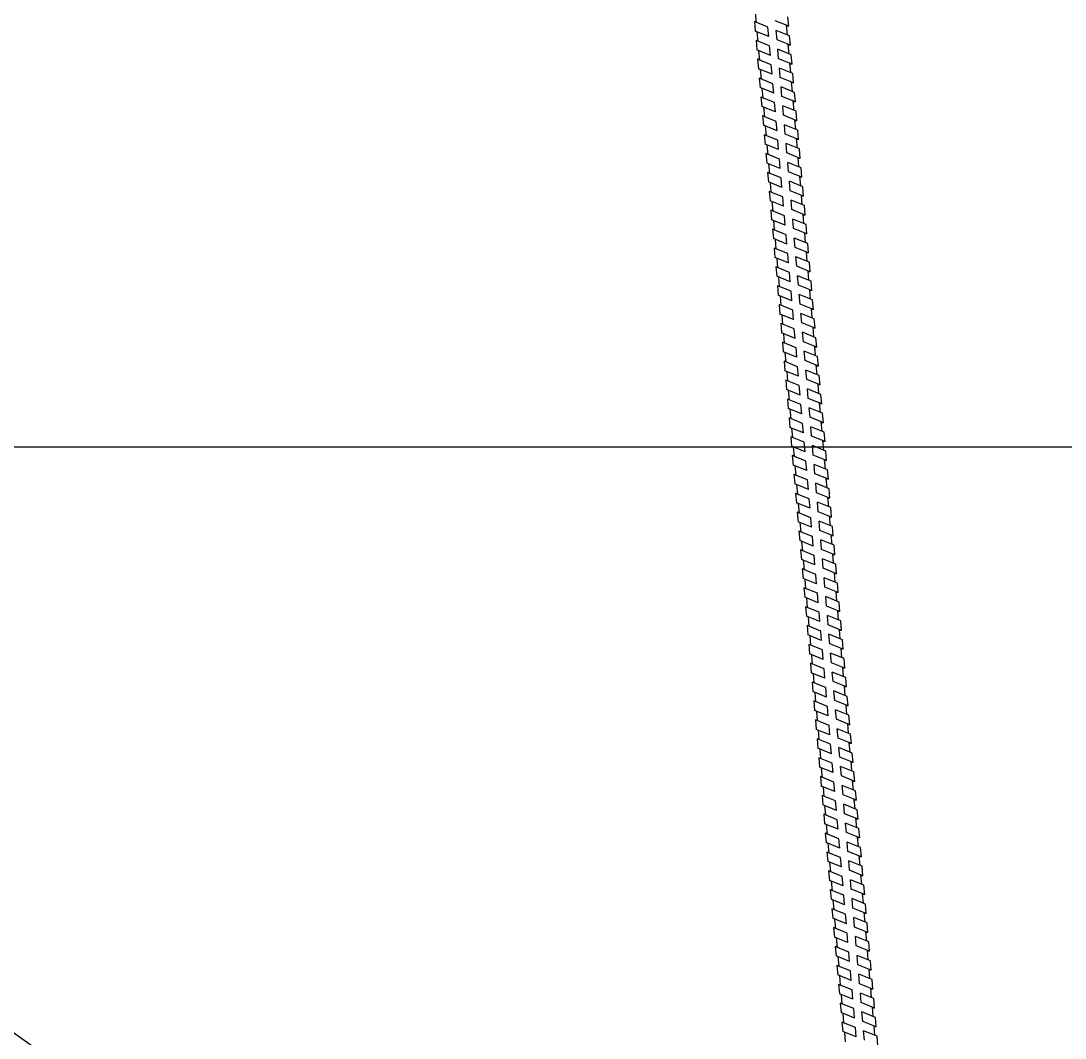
# Model space of a CAD drawing. Header units: millimetres. Extents: x -1985 to 969, y 203 to 500.
# Drawn here: x -1726.86 to -1711.42, y 441.97 to 456.99 of the extents above; entities that cross this region are included whole.
import ezdxf

# ---------------------------------------------------------------- set-up
doc = ezdxf.new("R2010")
doc.units = ezdxf.units.MM
doc.layers.add('надписи', color=7, linetype='Continuous')
doc.layers.add('ШПАЛА', color=7, linetype='Continuous')

msp = doc.modelspace()

# ---------------------------------------------------------------- linework, layer by layer
for p, q in [((-1716.015, 456.985), (-1715.985, 456.987)), ((-1715.814, 456.904), (-1716.015, 456.985)), ((-1715.507, 456.915), (-1715.705, 456.994)), ((-1715.507, 456.915), (-1715.536, 456.912)), ((-1715.802, 456.764), (-1716.003, 456.845)), ((-1715.494, 456.775), (-1715.692, 456.855)), ((-1715.99, 456.706), (-1715.96, 456.708)), ((-1715.79, 456.625), (-1715.99, 456.706)), ((-1715.482, 456.635), (-1715.68, 456.715)), ((-1715.482, 456.635), (-1715.512, 456.632)), ((-1715.777, 456.485), (-1715.978, 456.566)), ((-1715.47, 456.495), (-1715.668, 456.575)), ((-1715.966, 456.428), (-1715.936, 456.43)), ((-1715.765, 456.347), (-1715.966, 456.428)), ((-1715.458, 456.356), (-1715.656, 456.436)), ((-1715.446, 456.217), (-1715.644, 456.297)), ((-1715.458, 456.356), (-1715.488, 456.353)), ((-1715.753, 456.207), (-1715.954, 456.288)), ((-1715.942, 456.148), (-1715.912, 456.151)), ((-1715.741, 456.067), (-1715.942, 456.148)), ((-1715.434, 456.078), (-1715.631, 456.158)), ((-1715.729, 455.928), (-1715.929, 456.009)), ((-1715.421, 455.938), (-1715.619, 456.018)), ((-1715.434, 456.078), (-1715.463, 456.075)), ((-1715.917, 455.87), (-1715.887, 455.873)), ((-1715.717, 455.789), (-1715.917, 455.87)), ((-1715.409, 455.799), (-1715.607, 455.879)), ((-1715.704, 455.65), (-1715.905, 455.731)), ((-1715.397, 455.66), (-1715.595, 455.74)), ((-1715.409, 455.799), (-1715.439, 455.796)), ((-1715.893, 455.591), (-1715.863, 455.594)), ((-1715.692, 455.51), (-1715.893, 455.591)), ((-1715.385, 455.52), (-1715.583, 455.6)), ((-1715.68, 455.37), (-1715.881, 455.452)), ((-1715.373, 455.381), (-1715.57, 455.461)), ((-1715.385, 455.52), (-1715.415, 455.518)), ((-1715.869, 455.313), (-1715.839, 455.316)), ((-1715.668, 455.232), (-1715.869, 455.313)), ((-1715.36, 455.241), (-1715.558, 455.321)), ((-1715.36, 455.241), (-1715.39, 455.239)), ((-1715.656, 455.093), (-1715.856, 455.174)), ((-1715.348, 455.103), (-1715.546, 455.183)), ((-1715.844, 455.034), (-1715.814, 455.037)), ((-1715.643, 454.953), (-1715.844, 455.034)), ((-1715.336, 454.963), (-1715.534, 455.043)), ((-1715.336, 454.963), (-1715.366, 454.961)), ((-1715.631, 454.813), (-1715.832, 454.895)), ((-1715.82, 454.755), (-1715.79, 454.758)), ((-1715.619, 454.674), (-1715.82, 454.755)), ((-1715.324, 454.824), (-1715.522, 454.904)), ((-1715.312, 454.684), (-1715.509, 454.764)), ((-1715.607, 454.534), (-1715.807, 454.615)), ((-1715.299, 454.545), (-1715.497, 454.625)), ((-1715.312, 454.684), (-1715.341, 454.682)), ((-1715.795, 454.476), (-1715.765, 454.478)), ((-1715.595, 454.395), (-1715.795, 454.476)), ((-1715.287, 454.405), (-1715.485, 454.485)), ((-1715.582, 454.255), (-1715.783, 454.336)), ((-1715.275, 454.266), (-1715.473, 454.346)), ((-1715.287, 454.405), (-1715.317, 454.403)), ((-1715.771, 454.196), (-1715.741, 454.199)), ((-1715.57, 454.115), (-1715.771, 454.196)), ((-1715.263, 454.126), (-1715.461, 454.206)), ((-1715.558, 453.976), (-1715.759, 454.057)), ((-1715.251, 453.986), (-1715.448, 454.066)), ((-1715.263, 454.126), (-1715.293, 454.123)), ((-1715.746, 453.917), (-1715.716, 453.92)), ((-1715.546, 453.836), (-1715.746, 453.917)), ((-1715.238, 453.847), (-1715.436, 453.927)), ((-1715.238, 453.847), (-1715.268, 453.844)), ((-1715.533, 453.697), (-1715.734, 453.778)), ((-1715.226, 453.707), (-1715.424, 453.787)), ((-1715.722, 453.639), (-1715.692, 453.642)), ((-1715.521, 453.558), (-1715.722, 453.639)), ((-1715.214, 453.568), (-1715.412, 453.647)), ((-1715.214, 453.568), (-1715.244, 453.565)), ((-1715.509, 453.419), (-1715.71, 453.5)), ((-1715.202, 453.429), (-1715.4, 453.509)), ((-1715.19, 453.289), (-1715.387, 453.369)), ((-1715.698, 453.36), (-1715.668, 453.363)), ((-1715.497, 453.279), (-1715.698, 453.36)), ((-1715.485, 453.139), (-1715.685, 453.221)), ((-1715.177, 453.15), (-1715.375, 453.23)), ((-1715.19, 453.289), (-1715.219, 453.287)), ((-1715.673, 453.082), (-1715.643, 453.084)), ((-1715.473, 453.001), (-1715.673, 453.082)), ((-1715.165, 453.01), (-1715.363, 453.09)), ((-1715.46, 452.861), (-1715.661, 452.942)), ((-1715.153, 452.872), (-1715.351, 452.951)), ((-1715.165, 453.01), (-1715.195, 453.008)), ((-1715.649, 452.803), (-1715.619, 452.805)), ((-1715.448, 452.722), (-1715.649, 452.803)), ((-1715.141, 452.732), (-1715.339, 452.812)), ((-1715.436, 452.582), (-1715.637, 452.663)), ((-1715.129, 452.592), (-1715.326, 452.672)), ((-1715.141, 452.732), (-1715.171, 452.729)), ((-1715.625, 452.525), (-1715.595, 452.527)), ((-1715.424, 452.444), (-1715.625, 452.525)), ((-1715.116, 452.453), (-1715.314, 452.533)), ((-1715.116, 452.453), (-1715.146, 452.45)), ((-1715.412, 452.304), (-1715.612, 452.385)), ((-1715.104, 452.314), (-1715.302, 452.394)), ((-1715.6, 452.246), (-1715.57, 452.248)), ((-1715.399, 452.164), (-1715.6, 452.246)), ((-1715.092, 452.175), (-1715.29, 452.255)), ((-1715.092, 452.175), (-1715.122, 452.172)), ((-1715.387, 452.025), (-1715.588, 452.106)), ((-1715.08, 452.035), (-1715.278, 452.115)), ((-1715.068, 451.896), (-1715.266, 451.976)), ((-1715.576, 451.966), (-1715.546, 451.969)), ((-1715.375, 451.885), (-1715.576, 451.966)), ((-1715.363, 451.746), (-1715.564, 451.827)), ((-1715.055, 451.756), (-1715.253, 451.836)), ((-1715.068, 451.896), (-1715.097, 451.893)), ((-1715.551, 451.687), (-1715.521, 451.69)), ((-1715.351, 451.606), (-1715.551, 451.687)), ((-1715.043, 451.617), (-1715.241, 451.697)), ((-1715.338, 451.467), (-1715.539, 451.548)), ((-1715.031, 451.477), (-1715.229, 451.557)), ((-1715.043, 451.617), (-1715.073, 451.614)), ((-1715.527, 451.408), (-1715.497, 451.41)), ((-1715.326, 451.327), (-1715.527, 451.408)), ((-1715.019, 451.338), (-1715.217, 451.418)), ((-1715.314, 451.187), (-1715.515, 451.268)), ((-1715.007, 451.198), (-1715.204, 451.278)), ((-1715.019, 451.338), (-1715.049, 451.335)), ((-1715.502, 451.129), (-1715.472, 451.131)), ((-1715.302, 451.048), (-1715.502, 451.129)), ((-1714.994, 451.058), (-1715.192, 451.138)), ((-1714.994, 451.058), (-1715.024, 451.056)), ((-1715.29, 450.908), (-1715.49, 450.989)), ((-1714.982, 450.919), (-1715.18, 450.998)), ((-1715.478, 450.851), (-1715.448, 450.853)), ((-1715.277, 450.77), (-1715.478, 450.851)), ((-1714.97, 450.779), (-1715.168, 450.859)), ((-1714.97, 450.779), (-1715, 450.776)), ((-1715.265, 450.63), (-1715.466, 450.711)), ((-1714.958, 450.64), (-1715.156, 450.72)), ((-1715.454, 450.572), (-1715.424, 450.574)), ((-1715.253, 450.49), (-1715.454, 450.572)), ((-1715.241, 450.351), (-1715.441, 450.432)), ((-1714.946, 450.501), (-1715.143, 450.581)), ((-1714.933, 450.361), (-1715.131, 450.441)), ((-1714.946, 450.501), (-1714.975, 450.498)), ((-1715.429, 450.293), (-1715.399, 450.296)), ((-1715.229, 450.212), (-1715.429, 450.293)), ((-1714.921, 450.222), (-1715.119, 450.302)), ((-1715.216, 450.073), (-1715.417, 450.154)), ((-1714.909, 450.083), (-1715.107, 450.163)), ((-1714.921, 450.222), (-1714.951, 450.219)), ((-1715.405, 450.014), (-1715.375, 450.017)), ((-1715.204, 449.933), (-1715.405, 450.014)), ((-1714.897, 449.944), (-1715.095, 450.024)), ((-1715.192, 449.794), (-1715.393, 449.875)), ((-1714.885, 449.804), (-1715.083, 449.884)), ((-1714.897, 449.944), (-1714.927, 449.941)), ((-1715.381, 449.736), (-1715.351, 449.739)), ((-1715.18, 449.655), (-1715.381, 449.736)), ((-1714.872, 449.664), (-1715.07, 449.744)), ((-1714.872, 449.664), (-1714.902, 449.662)), ((-1715.168, 449.515), (-1715.368, 449.596)), ((-1714.86, 449.526), (-1715.058, 449.606)), ((-1715.356, 449.457), (-1715.326, 449.459)), ((-1715.155, 449.376), (-1715.356, 449.457)), ((-1714.848, 449.386), (-1715.046, 449.466)), ((-1714.848, 449.386), (-1714.878, 449.384)), ((-1715.143, 449.236), (-1715.344, 449.317)), ((-1714.836, 449.247), (-1715.034, 449.327)), ((-1715.332, 449.178), (-1715.302, 449.18)), ((-1715.131, 449.097), (-1715.332, 449.178)), ((-1714.824, 449.107), (-1715.022, 449.187)), ((-1714.811, 448.967), (-1715.009, 449.047)), ((-1714.824, 449.107), (-1714.853, 449.104)), ((-1715.119, 448.957), (-1715.32, 449.038)), ((-1715.307, 448.899), (-1715.277, 448.901)), ((-1715.107, 448.817), (-1715.307, 448.899)), ((-1714.799, 448.828), (-1714.997, 448.908)), ((-1715.094, 448.678), (-1715.295, 448.759)), ((-1714.787, 448.688), (-1714.985, 448.768)), ((-1714.799, 448.828), (-1714.829, 448.825)), ((-1715.283, 448.619), (-1715.253, 448.622)), ((-1715.082, 448.538), (-1715.283, 448.619)), ((-1714.775, 448.549), (-1714.973, 448.629)), ((-1715.07, 448.399), (-1715.271, 448.48)), ((-1714.763, 448.409), (-1714.96, 448.489)), ((-1714.775, 448.549), (-1714.805, 448.546)), ((-1715.258, 448.34), (-1715.228, 448.343)), ((-1715.058, 448.259), (-1715.258, 448.34)), ((-1714.75, 448.269), (-1714.948, 448.349)), ((-1714.75, 448.269), (-1714.78, 448.267)), ((-1715.046, 448.119), (-1715.246, 448.201)), ((-1714.738, 448.13), (-1714.936, 448.21)), ((-1715.234, 448.062), (-1715.204, 448.065)), ((-1715.033, 447.981), (-1715.234, 448.062)), ((-1714.726, 447.99), (-1714.924, 448.07)), ((-1714.726, 447.99), (-1714.756, 447.988)), ((-1715.021, 447.841), (-1715.222, 447.922)), ((-1714.714, 447.852), (-1714.912, 447.932)), ((-1715.21, 447.783), (-1715.18, 447.785)), ((-1715.009, 447.702), (-1715.21, 447.783)), ((-1714.702, 447.712), (-1714.9, 447.792)), ((-1714.689, 447.573), (-1714.887, 447.653)), ((-1714.702, 447.712), (-1714.731, 447.71)), ((-1714.997, 447.562), (-1715.198, 447.643)), ((-1715.185, 447.504), (-1715.155, 447.507)), ((-1714.985, 447.423), (-1715.185, 447.504)), ((-1714.677, 447.433), (-1714.875, 447.513)), ((-1714.972, 447.284), (-1715.173, 447.365)), ((-1714.665, 447.294), (-1714.863, 447.374)), ((-1714.677, 447.433), (-1714.707, 447.431)), ((-1715.161, 447.225), (-1715.131, 447.228)), ((-1714.96, 447.144), (-1715.161, 447.225)), ((-1714.653, 447.155), (-1714.851, 447.235)), ((-1714.948, 447.005), (-1715.149, 447.086)), ((-1714.641, 447.015), (-1714.839, 447.095)), ((-1714.653, 447.155), (-1714.683, 447.152)), ((-1715.137, 446.947), (-1715.107, 446.949)), ((-1714.936, 446.866), (-1715.137, 446.947)), ((-1714.628, 446.876), (-1714.826, 446.956)), ((-1714.924, 446.726), (-1715.124, 446.807)), ((-1714.616, 446.737), (-1714.814, 446.816)), ((-1714.628, 446.876), (-1714.658, 446.873)), ((-1715.112, 446.668), (-1715.082, 446.67)), ((-1714.911, 446.587), (-1715.112, 446.668)), ((-1714.604, 446.597), (-1714.802, 446.677)), ((-1714.604, 446.597), (-1714.634, 446.594)), ((-1714.899, 446.447), (-1715.1, 446.528)), ((-1714.592, 446.457), (-1714.79, 446.537)), ((-1715.088, 446.389), (-1715.058, 446.391)), ((-1714.887, 446.307), (-1715.088, 446.389)), ((-1714.58, 446.318), (-1714.778, 446.398)), ((-1714.58, 446.318), (-1714.609, 446.315)), ((-1714.875, 446.168), (-1715.076, 446.249)), ((-1715.063, 446.109), (-1715.033, 446.112)), ((-1714.863, 446.028), (-1715.063, 446.109)), ((-1714.567, 446.178), (-1714.765, 446.258)), ((-1714.555, 446.039), (-1714.753, 446.119)), ((-1714.85, 445.889), (-1715.051, 445.97)), ((-1714.543, 445.899), (-1714.741, 445.979)), ((-1714.555, 446.039), (-1714.585, 446.036)), ((-1715.039, 445.83), (-1715.009, 445.833)), ((-1714.838, 445.749), (-1715.039, 445.83)), ((-1714.531, 445.76), (-1714.729, 445.84)), ((-1714.826, 445.609), (-1715.027, 445.69)), ((-1714.519, 445.62), (-1714.716, 445.7)), ((-1714.531, 445.76), (-1714.561, 445.757)), ((-1715.014, 445.551), (-1714.984, 445.553)), ((-1714.814, 445.47), (-1715.014, 445.551)), ((-1714.506, 445.48), (-1714.704, 445.56)), ((-1714.802, 445.33), (-1715.002, 445.411)), ((-1714.494, 445.341), (-1714.692, 445.421)), ((-1714.506, 445.48), (-1714.536, 445.478)), ((-1714.99, 445.273), (-1714.96, 445.275)), ((-1714.789, 445.192), (-1714.99, 445.273)), ((-1714.482, 445.201), (-1714.68, 445.281)), ((-1714.482, 445.201), (-1714.512, 445.199)), ((-1714.777, 445.052), (-1714.978, 445.133)), ((-1714.47, 445.063), (-1714.668, 445.143)), ((-1714.966, 444.994), (-1714.936, 444.996)), ((-1714.765, 444.913), (-1714.966, 444.994)), ((-1714.458, 444.923), (-1714.655, 445.003)), ((-1714.458, 444.923), (-1714.487, 444.921)), ((-1714.753, 444.773), (-1714.953, 444.854)), ((-1714.445, 444.783), (-1714.643, 444.863)), ((-1714.433, 444.644), (-1714.631, 444.724)), ((-1714.941, 444.715), (-1714.911, 444.718)), ((-1714.741, 444.634), (-1714.941, 444.715)), ((-1714.728, 444.495), (-1714.929, 444.576)), ((-1714.421, 444.505), (-1714.619, 444.585)), ((-1714.433, 444.644), (-1714.463, 444.641)), ((-1714.917, 444.436), (-1714.887, 444.439)), ((-1714.716, 444.355), (-1714.917, 444.436)), ((-1714.409, 444.366), (-1714.607, 444.446)), ((-1714.704, 444.216), (-1714.905, 444.297)), ((-1714.397, 444.226), (-1714.595, 444.306)), ((-1714.409, 444.366), (-1714.439, 444.363)), ((-1714.892, 444.157), (-1714.862, 444.16)), ((-1714.692, 444.076), (-1714.892, 444.157)), ((-1714.384, 444.087), (-1714.582, 444.166)), ((-1714.68, 443.936), (-1714.88, 444.018)), ((-1714.372, 443.947), (-1714.57, 444.027)), ((-1714.384, 444.087), (-1714.414, 444.084)), ((-1714.868, 443.878), (-1714.838, 443.88)), ((-1714.667, 443.797), (-1714.868, 443.878)), ((-1714.36, 443.807), (-1714.558, 443.887)), ((-1714.36, 443.807), (-1714.39, 443.805)), ((-1714.655, 443.657), (-1714.856, 443.738)), ((-1714.348, 443.668), (-1714.546, 443.748)), ((-1714.844, 443.599), (-1714.814, 443.601)), ((-1714.643, 443.518), (-1714.844, 443.599)), ((-1714.336, 443.528), (-1714.533, 443.608)), ((-1714.336, 443.528), (-1714.365, 443.526)), ((-1714.631, 443.378), (-1714.831, 443.459)), ((-1714.323, 443.389), (-1714.521, 443.468)), ((-1714.819, 443.32), (-1714.789, 443.322)), ((-1714.619, 443.238), (-1714.819, 443.32)), ((-1714.606, 443.099), (-1714.807, 443.18)), ((-1714.311, 443.249), (-1714.509, 443.329)), ((-1714.299, 443.109), (-1714.497, 443.189)), ((-1714.311, 443.249), (-1714.341, 443.246)), ((-1714.795, 443.04), (-1714.765, 443.043)), ((-1714.594, 442.959), (-1714.795, 443.04)), ((-1714.287, 442.97), (-1714.485, 443.05)), ((-1714.582, 442.82), (-1714.783, 442.901)), ((-1714.274, 442.83), (-1714.472, 442.91)), ((-1714.287, 442.97), (-1714.316, 442.967)), ((-1714.77, 442.761), (-1714.74, 442.764)), ((-1714.57, 442.68), (-1714.77, 442.761)), ((-1714.262, 442.69), (-1714.46, 442.77)), ((-1714.557, 442.54), (-1714.758, 442.622)), ((-1714.25, 442.551), (-1714.448, 442.631)), ((-1714.262, 442.69), (-1714.292, 442.688)), ((-1714.746, 442.483), (-1714.716, 442.486)), ((-1714.545, 442.402), (-1714.746, 442.483)), ((-1714.238, 442.411), (-1714.436, 442.491)), ((-1714.238, 442.411), (-1714.268, 442.409)), ((-1714.533, 442.262), (-1714.734, 442.344)), ((-1714.226, 442.273), (-1714.424, 442.353)), ((-1714.722, 442.204), (-1714.692, 442.207)), ((-1714.521, 442.123), (-1714.722, 442.204)), ((-1714.214, 442.133), (-1714.411, 442.213)), ((-1714.214, 442.133), (-1714.243, 442.131)), ((-1714.509, 441.983), (-1714.709, 442.064)), ((-1714.201, 441.994), (-1714.399, 442.074))]:
    msp.add_line(p, q)
at = {"color": 0}
for p, q in [((-1716.015, 456.985), (-1716.003, 456.845)), ((-1715.507, 456.915), (-1715.519, 457.054)), ((-1715.482, 456.635), (-1715.494, 456.775)), ((-1715.99, 456.706), (-1715.978, 456.566)), ((-1715.458, 456.356), (-1715.47, 456.495)), ((-1715.966, 456.428), (-1715.954, 456.288)), ((-1715.942, 456.148), (-1715.929, 456.009)), ((-1715.434, 456.078), (-1715.446, 456.217)), ((-1715.917, 455.87), (-1715.905, 455.731)), ((-1715.409, 455.799), (-1715.421, 455.938)), ((-1715.893, 455.591), (-1715.881, 455.452)), ((-1715.385, 455.52), (-1715.397, 455.66)), ((-1715.36, 455.241), (-1715.373, 455.381)), ((-1715.869, 455.313), (-1715.856, 455.174)), ((-1715.336, 454.963), (-1715.348, 455.103)), ((-1715.844, 455.034), (-1715.832, 454.895)), ((-1715.82, 454.755), (-1715.807, 454.615)), ((-1715.312, 454.684), (-1715.324, 454.824)), ((-1715.795, 454.476), (-1715.783, 454.336)), ((-1715.287, 454.405), (-1715.299, 454.545)), ((-1715.771, 454.196), (-1715.759, 454.057)), ((-1715.263, 454.126), (-1715.275, 454.266)), ((-1715.238, 453.847), (-1715.251, 453.986)), ((-1715.746, 453.917), (-1715.734, 453.778)), ((-1715.214, 453.568), (-1715.226, 453.707)), ((-1715.722, 453.639), (-1715.71, 453.5)), ((-1715.19, 453.289), (-1715.202, 453.429)), ((-1715.698, 453.36), (-1715.685, 453.221)), ((-1715.673, 453.082), (-1715.661, 452.942)), ((-1715.165, 453.01), (-1715.177, 453.15)), ((-1715.649, 452.803), (-1715.637, 452.663)), ((-1715.141, 452.732), (-1715.153, 452.872)), ((-1715.116, 452.453), (-1715.129, 452.592)), ((-1715.625, 452.525), (-1715.612, 452.385)), ((-1715.092, 452.175), (-1715.104, 452.314)), ((-1715.6, 452.246), (-1715.588, 452.106)), ((-1715.068, 451.896), (-1715.08, 452.035)), ((-1715.576, 451.966), (-1715.564, 451.827)), ((-1715.551, 451.687), (-1715.539, 451.548)), ((-1715.043, 451.617), (-1715.055, 451.756)), ((-1715.527, 451.408), (-1715.515, 451.268)), ((-1715.019, 451.338), (-1715.031, 451.477)), ((-1715.502, 451.129), (-1715.49, 450.989)), ((-1714.994, 451.058), (-1715.007, 451.198)), ((-1714.97, 450.779), (-1714.982, 450.919)), ((-1715.478, 450.851), (-1715.466, 450.711)), ((-1714.946, 450.501), (-1714.958, 450.64)), ((-1715.454, 450.572), (-1715.441, 450.432)), ((-1715.429, 450.293), (-1715.417, 450.154)), ((-1714.921, 450.222), (-1714.933, 450.361)), ((-1715.405, 450.014), (-1715.393, 449.875)), ((-1714.897, 449.944), (-1714.909, 450.083)), ((-1715.381, 449.736), (-1715.368, 449.596)), ((-1714.872, 449.664), (-1714.885, 449.804)), ((-1714.848, 449.386), (-1714.86, 449.526)), ((-1715.356, 449.457), (-1715.344, 449.317)), ((-1714.824, 449.107), (-1714.836, 449.247)), ((-1715.332, 449.178), (-1715.32, 449.038)), ((-1715.307, 448.899), (-1715.295, 448.759)), ((-1714.799, 448.828), (-1714.811, 448.967)), ((-1715.283, 448.619), (-1715.271, 448.48)), ((-1714.775, 448.549), (-1714.787, 448.688)), ((-1715.258, 448.34), (-1715.246, 448.201)), ((-1714.75, 448.269), (-1714.763, 448.409)), ((-1714.726, 447.99), (-1714.738, 448.13)), ((-1715.234, 448.062), (-1715.222, 447.922)), ((-1714.702, 447.712), (-1714.714, 447.852)), ((-1715.21, 447.783), (-1715.198, 447.643)), ((-1715.185, 447.504), (-1715.173, 447.365)), ((-1714.677, 447.433), (-1714.689, 447.573)), ((-1715.161, 447.225), (-1715.149, 447.086)), ((-1714.653, 447.155), (-1714.665, 447.294)), ((-1715.137, 446.947), (-1715.124, 446.807)), ((-1714.628, 446.876), (-1714.641, 447.015)), ((-1714.604, 446.597), (-1714.616, 446.737)), ((-1715.112, 446.668), (-1715.1, 446.528)), ((-1714.58, 446.318), (-1714.592, 446.457)), ((-1715.088, 446.389), (-1715.076, 446.249)), ((-1715.063, 446.109), (-1715.051, 445.97)), ((-1714.555, 446.039), (-1714.567, 446.178)), ((-1715.039, 445.83), (-1715.027, 445.69)), ((-1714.531, 445.76), (-1714.543, 445.899)), ((-1715.014, 445.551), (-1715.002, 445.411)), ((-1714.506, 445.48), (-1714.519, 445.62)), ((-1714.482, 445.201), (-1714.494, 445.341)), ((-1714.99, 445.273), (-1714.978, 445.133)), ((-1714.458, 444.923), (-1714.47, 445.063)), ((-1714.966, 444.994), (-1714.953, 444.854)), ((-1714.433, 444.644), (-1714.445, 444.783)), ((-1714.941, 444.715), (-1714.929, 444.576)), ((-1714.917, 444.436), (-1714.905, 444.297)), ((-1714.409, 444.366), (-1714.421, 444.505)), ((-1714.892, 444.157), (-1714.88, 444.018)), ((-1714.384, 444.087), (-1714.397, 444.226)), ((-1714.36, 443.807), (-1714.372, 443.947)), ((-1714.868, 443.878), (-1714.856, 443.738)), ((-1714.336, 443.528), (-1714.348, 443.668)), ((-1714.844, 443.599), (-1714.831, 443.459)), ((-1714.311, 443.249), (-1714.323, 443.389)), ((-1714.819, 443.32), (-1714.807, 443.18)), ((-1714.795, 443.04), (-1714.783, 442.901)), ((-1714.287, 442.97), (-1714.299, 443.109)), ((-1714.77, 442.761), (-1714.758, 442.622)), ((-1714.262, 442.69), (-1714.274, 442.83)), ((-1714.746, 442.483), (-1714.734, 442.344)), ((-1714.238, 442.411), (-1714.25, 442.551)), ((-1714.214, 442.133), (-1714.226, 442.273)), ((-1714.722, 442.204), (-1714.709, 442.064)), ((-1714.189, 441.854), (-1714.201, 441.994))]:
    msp.add_line(p, q, dxfattribs=at)
at = {"layer": 'надписи'}
for points in [[(-1679.776, 410.035), (-1710.811, 450.699), (-1787.625, 450.699), (-1818.086, 407.546)], [(-1815.3, 404.038), (-1779.32, 446.773), (-1733.608, 446.773), (-1679.776, 408.471)]]:
    msp.add_lwpolyline(points, dxfattribs=at)
at = {"layer": 'ШПАЛА', "color": 0}
for p, q in [((-1715.983, 456.972), (-1715.996, 457.112)), ((-1715.526, 456.787), (-1715.538, 456.927)), ((-1715.959, 456.693), (-1715.971, 456.833)), ((-1715.802, 456.764), (-1715.814, 456.904)), ((-1715.68, 456.715), (-1715.692, 456.855)), ((-1715.777, 456.485), (-1715.79, 456.625)), ((-1715.501, 456.508), (-1715.513, 456.648)), ((-1715.935, 456.415), (-1715.947, 456.554)), ((-1715.656, 456.436), (-1715.668, 456.575)), ((-1715.753, 456.207), (-1715.765, 456.347)), ((-1715.631, 456.158), (-1715.644, 456.297)), ((-1715.477, 456.23), (-1715.489, 456.369)), ((-1715.91, 456.136), (-1715.922, 456.275)), ((-1715.886, 455.857), (-1715.898, 455.996)), ((-1715.729, 455.928), (-1715.741, 456.067)), ((-1715.607, 455.879), (-1715.619, 456.018)), ((-1715.452, 455.951), (-1715.465, 456.09)), ((-1715.861, 455.578), (-1715.874, 455.718)), ((-1715.704, 455.65), (-1715.717, 455.789)), ((-1715.583, 455.6), (-1715.595, 455.74)), ((-1715.428, 455.673), (-1715.44, 455.811)), ((-1715.404, 455.393), (-1715.416, 455.533)), ((-1715.837, 455.3), (-1715.849, 455.439)), ((-1715.68, 455.37), (-1715.692, 455.51)), ((-1715.558, 455.321), (-1715.57, 455.461)), ((-1715.656, 455.093), (-1715.668, 455.232)), ((-1715.379, 455.116), (-1715.391, 455.254)), ((-1715.813, 455.021), (-1715.825, 455.161)), ((-1715.534, 455.043), (-1715.546, 455.183)), ((-1715.631, 454.813), (-1715.643, 454.953)), ((-1715.355, 454.836), (-1715.367, 454.976)), ((-1715.788, 454.742), (-1715.801, 454.882)), ((-1715.509, 454.764), (-1715.522, 454.904)), ((-1715.764, 454.463), (-1715.776, 454.603)), ((-1715.607, 454.534), (-1715.619, 454.674)), ((-1715.485, 454.485), (-1715.497, 454.625)), ((-1715.33, 454.557), (-1715.343, 454.697)), ((-1715.739, 454.184), (-1715.752, 454.324)), ((-1715.582, 454.255), (-1715.595, 454.395)), ((-1715.461, 454.206), (-1715.473, 454.346)), ((-1715.306, 454.278), (-1715.318, 454.418)), ((-1715.282, 453.999), (-1715.294, 454.139)), ((-1715.715, 453.905), (-1715.727, 454.044)), ((-1715.558, 453.976), (-1715.57, 454.115)), ((-1715.436, 453.927), (-1715.448, 454.066)), ((-1715.533, 453.697), (-1715.546, 453.836)), ((-1715.257, 453.72), (-1715.269, 453.859)), ((-1715.691, 453.627), (-1715.703, 453.765)), ((-1715.412, 453.647), (-1715.424, 453.787)), ((-1715.509, 453.419), (-1715.521, 453.558)), ((-1715.233, 453.442), (-1715.245, 453.58)), ((-1715.666, 453.347), (-1715.679, 453.487)), ((-1715.387, 453.369), (-1715.4, 453.509)), ((-1715.485, 453.139), (-1715.497, 453.279)), ((-1715.363, 453.09), (-1715.375, 453.23)), ((-1715.208, 453.162), (-1715.221, 453.302)), ((-1715.642, 453.069), (-1715.654, 453.208)), ((-1715.618, 452.79), (-1715.63, 452.93)), ((-1715.46, 452.861), (-1715.473, 453.001)), ((-1715.339, 452.812), (-1715.351, 452.951)), ((-1715.184, 452.884), (-1715.196, 453.023)), ((-1715.593, 452.512), (-1715.605, 452.65)), ((-1715.436, 452.582), (-1715.448, 452.722)), ((-1715.314, 452.533), (-1715.326, 452.672)), ((-1715.16, 452.605), (-1715.172, 452.745)), ((-1715.412, 452.304), (-1715.424, 452.444)), ((-1715.135, 452.327), (-1715.147, 452.465)), ((-1715.569, 452.233), (-1715.581, 452.373)), ((-1715.29, 452.255), (-1715.302, 452.394)), ((-1715.387, 452.025), (-1715.399, 452.164)), ((-1715.111, 452.048), (-1715.123, 452.188)), ((-1715.544, 451.954), (-1715.557, 452.093)), ((-1715.266, 451.976), (-1715.278, 452.115)), ((-1715.363, 451.746), (-1715.375, 451.885)), ((-1715.241, 451.697), (-1715.253, 451.836)), ((-1715.087, 451.769), (-1715.099, 451.908)), ((-1715.52, 451.675), (-1715.532, 451.814)), ((-1715.496, 451.395), (-1715.508, 451.535)), ((-1715.338, 451.467), (-1715.351, 451.606)), ((-1715.217, 451.418), (-1715.229, 451.557)), ((-1715.062, 451.49), (-1715.074, 451.629)), ((-1715.471, 451.116), (-1715.483, 451.256)), ((-1715.314, 451.187), (-1715.326, 451.327)), ((-1715.192, 451.138), (-1715.204, 451.278)), ((-1715.038, 451.21), (-1715.05, 451.35)), ((-1715.29, 450.908), (-1715.302, 451.048)), ((-1715.013, 450.931), (-1715.025, 451.071)), ((-1715.447, 450.838), (-1715.459, 450.977)), ((-1715.168, 450.859), (-1715.18, 450.998)), ((-1715.265, 450.63), (-1715.277, 450.77)), ((-1714.989, 450.653), (-1715.001, 450.792)), ((-1715.422, 450.559), (-1715.435, 450.699)), ((-1715.143, 450.581), (-1715.156, 450.72)), ((-1715.241, 450.351), (-1715.253, 450.49)), ((-1715.119, 450.302), (-1715.131, 450.441)), ((-1714.964, 450.374), (-1714.977, 450.514)), ((-1715.398, 450.281), (-1715.41, 450.419)), ((-1715.374, 450.001), (-1715.386, 450.141)), ((-1715.216, 450.073), (-1715.229, 450.212)), ((-1715.095, 450.024), (-1715.107, 450.163)), ((-1714.94, 450.096), (-1714.952, 450.234)), ((-1715.349, 449.723), (-1715.361, 449.862)), ((-1715.192, 449.794), (-1715.204, 449.933)), ((-1715.07, 449.744), (-1715.083, 449.884)), ((-1714.916, 449.816), (-1714.928, 449.956)), ((-1714.891, 449.538), (-1714.904, 449.677)), ((-1715.325, 449.444), (-1715.337, 449.584)), ((-1715.168, 449.515), (-1715.18, 449.655)), ((-1715.046, 449.466), (-1715.058, 449.606)), ((-1715.143, 449.236), (-1715.155, 449.376)), ((-1714.867, 449.259), (-1714.879, 449.399)), ((-1715.3, 449.165), (-1715.313, 449.305)), ((-1715.022, 449.187), (-1715.034, 449.327)), ((-1715.119, 448.957), (-1715.131, 449.097)), ((-1714.997, 448.908), (-1715.009, 449.047)), ((-1714.843, 448.98), (-1714.855, 449.12)), ((-1715.276, 448.886), (-1715.288, 449.026)), ((-1715.252, 448.606), (-1715.264, 448.746)), ((-1715.094, 448.678), (-1715.107, 448.817)), ((-1714.973, 448.629), (-1714.985, 448.768)), ((-1714.818, 448.701), (-1714.83, 448.841)), ((-1715.227, 448.327), (-1715.239, 448.467)), ((-1715.07, 448.399), (-1715.082, 448.538)), ((-1714.948, 448.349), (-1714.96, 448.489)), ((-1714.794, 448.421), (-1714.806, 448.561)), ((-1714.769, 448.142), (-1714.781, 448.282)), ((-1715.203, 448.049), (-1715.215, 448.188)), ((-1715.046, 448.119), (-1715.058, 448.259)), ((-1714.924, 448.07), (-1714.936, 448.21)), ((-1715.021, 447.841), (-1715.033, 447.981)), ((-1714.745, 447.864), (-1714.757, 448.003)), ((-1715.178, 447.77), (-1715.191, 447.91)), ((-1714.9, 447.792), (-1714.912, 447.932)), ((-1714.997, 447.562), (-1715.009, 447.702)), ((-1714.875, 447.513), (-1714.887, 447.653)), ((-1714.72, 447.585), (-1714.733, 447.725)), ((-1715.154, 447.492), (-1715.166, 447.631)), ((-1715.13, 447.213), (-1715.142, 447.352)), ((-1714.972, 447.284), (-1714.985, 447.423)), ((-1714.851, 447.235), (-1714.863, 447.374)), ((-1714.696, 447.307), (-1714.708, 447.446)), ((-1715.105, 446.934), (-1715.117, 447.073)), ((-1714.948, 447.005), (-1714.96, 447.144)), ((-1714.826, 446.956), (-1714.839, 447.095)), ((-1714.672, 447.028), (-1714.684, 447.167)), ((-1714.647, 446.749), (-1714.66, 446.888)), ((-1715.081, 446.655), (-1715.093, 446.795)), ((-1714.924, 446.726), (-1714.936, 446.866)), ((-1714.802, 446.677), (-1714.814, 446.816)), ((-1714.899, 446.447), (-1714.911, 446.587)), ((-1714.623, 446.47), (-1714.635, 446.61)), ((-1715.056, 446.376), (-1715.069, 446.516)), ((-1714.778, 446.398), (-1714.79, 446.537)), ((-1714.875, 446.168), (-1714.887, 446.307)), ((-1714.599, 446.191), (-1714.611, 446.331)), ((-1715.032, 446.097), (-1715.044, 446.236)), ((-1714.753, 446.119), (-1714.765, 446.258)), ((-1715.008, 445.817), (-1715.02, 445.957)), ((-1714.85, 445.889), (-1714.863, 446.028)), ((-1714.729, 445.84), (-1714.741, 445.979)), ((-1714.574, 445.912), (-1714.586, 446.051)), ((-1714.983, 445.538), (-1714.995, 445.678)), ((-1714.826, 445.609), (-1714.838, 445.749)), ((-1714.704, 445.56), (-1714.716, 445.7)), ((-1714.55, 445.632), (-1714.562, 445.772)), ((-1714.525, 445.353), (-1714.537, 445.493)), ((-1714.959, 445.26), (-1714.971, 445.399)), ((-1714.802, 445.33), (-1714.814, 445.47)), ((-1714.68, 445.281), (-1714.692, 445.421)), ((-1714.777, 445.052), (-1714.789, 445.192)), ((-1714.501, 445.075), (-1714.513, 445.214)), ((-1714.934, 444.981), (-1714.947, 445.121)), ((-1714.655, 445.003), (-1714.668, 445.143)), ((-1714.753, 444.773), (-1714.765, 444.913)), ((-1714.476, 444.796), (-1714.489, 444.936)), ((-1714.91, 444.703), (-1714.922, 444.842)), ((-1714.631, 444.724), (-1714.643, 444.863)), ((-1714.728, 444.495), (-1714.741, 444.634)), ((-1714.607, 444.446), (-1714.619, 444.585)), ((-1714.452, 444.518), (-1714.464, 444.657)), ((-1714.886, 444.424), (-1714.898, 444.563)), ((-1714.861, 444.144), (-1714.873, 444.284)), ((-1714.704, 444.216), (-1714.716, 444.355)), ((-1714.582, 444.166), (-1714.595, 444.306)), ((-1714.428, 444.239), (-1714.44, 444.378)), ((-1714.837, 443.865), (-1714.849, 444.005)), ((-1714.68, 443.936), (-1714.692, 444.076)), ((-1714.558, 443.887), (-1714.57, 444.027)), ((-1714.403, 443.959), (-1714.416, 444.099)), ((-1714.655, 443.657), (-1714.667, 443.797)), ((-1714.379, 443.68), (-1714.391, 443.82)), ((-1714.812, 443.586), (-1714.825, 443.726)), ((-1714.533, 443.608), (-1714.546, 443.748)), ((-1714.631, 443.378), (-1714.643, 443.518)), ((-1714.354, 443.401), (-1714.367, 443.541)), ((-1714.788, 443.307), (-1714.8, 443.447)), ((-1714.509, 443.329), (-1714.521, 443.468)), ((-1714.606, 443.099), (-1714.619, 443.238)), ((-1714.485, 443.05), (-1714.497, 443.189)), ((-1714.33, 443.122), (-1714.342, 443.262)), ((-1714.763, 443.027), (-1714.776, 443.167)), ((-1714.739, 442.748), (-1714.751, 442.888)), ((-1714.582, 442.82), (-1714.594, 442.959)), ((-1714.46, 442.77), (-1714.472, 442.91)), ((-1714.306, 442.843), (-1714.318, 442.982)), ((-1714.715, 442.47), (-1714.727, 442.609)), ((-1714.557, 442.54), (-1714.57, 442.68)), ((-1714.436, 442.491), (-1714.448, 442.631)), ((-1714.281, 442.563), (-1714.293, 442.703)), ((-1714.257, 442.285), (-1714.269, 442.424)), ((-1714.69, 442.191), (-1714.702, 442.331)), ((-1714.533, 442.262), (-1714.545, 442.402)), ((-1714.411, 442.213), (-1714.424, 442.353)), ((-1714.509, 441.983), (-1714.521, 442.123)), ((-1714.232, 442.006), (-1714.245, 442.146)), ((-1714.666, 441.913), (-1714.678, 442.052)), ((-1714.387, 441.934), (-1714.399, 442.074))]:
    msp.add_line(p, q, dxfattribs=at)

doc.saveas('drawing.dxf')
